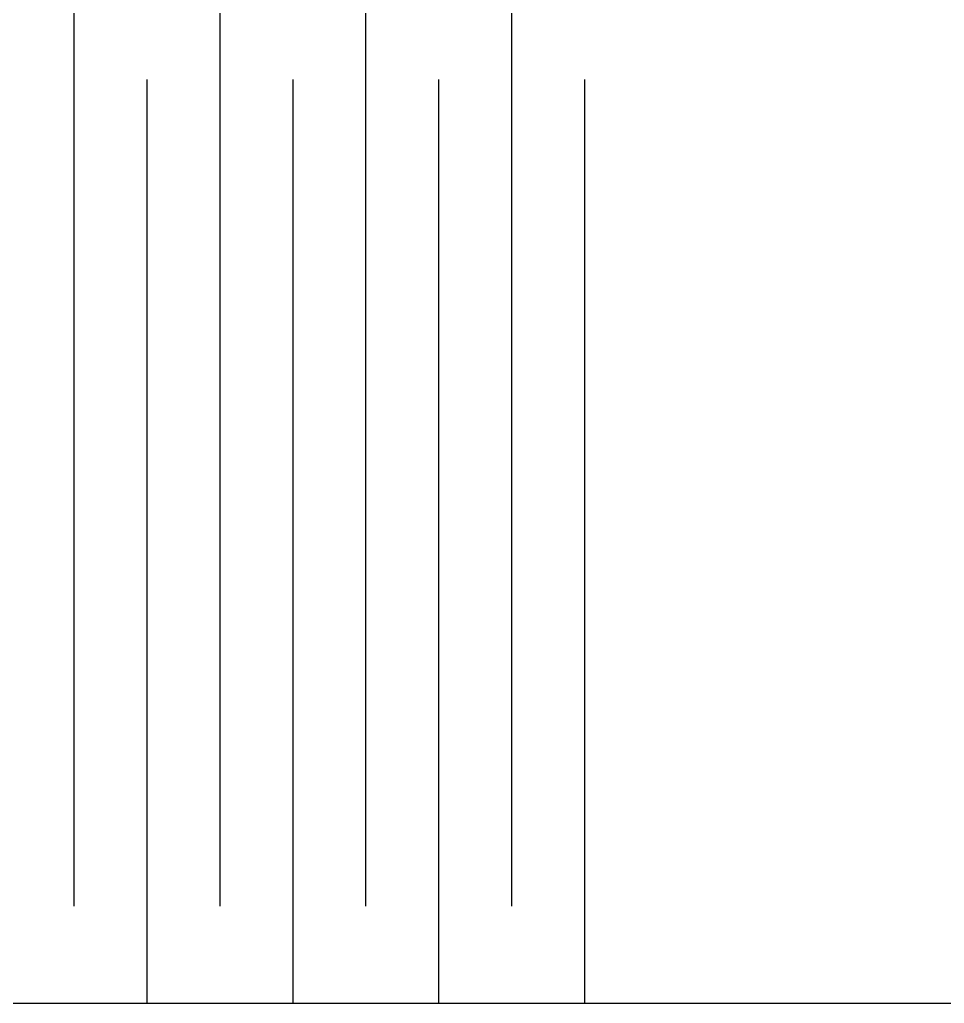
# Model space of a CAD drawing. Extents: x -180 to 180, y -173 to 173.
# Drawn here: x -44.76 to -21.93, y 9 to 33.28 of the extents above; entities that cross this region are included whole.
import ezdxf

# ---------------------------------------------------------------- set-up
doc = ezdxf.new("R2010")
doc.units = 0
doc.header["$MEASUREMENT"] = 0
doc.layers.get('0').update_dxf_attribs({"linetype": 'CONTINUOUS'})

msp = doc.modelspace()

# ---------------------------------------------------------------- linework, layer by layer
for p, q in [((-43.415, 55.8), (-43.415, 11.4)), ((-39.815, 55.8), (-39.815, 11.4)), ((-36.215, 55.8), (-36.215, 11.4)), ((-32.615, 55.8), (-32.615, 11.4)), ((-41.615, 31.8), (-41.615, 9)), ((-38.015, 31.8), (-38.015, 9)), ((-34.415, 31.8), (-34.415, 9)), ((-30.815, 31.8), (-30.815, 9)), ((-52.415, 9), (59.885, 9))]:
    msp.add_line(p, q)

doc.saveas('drawing.dxf')
